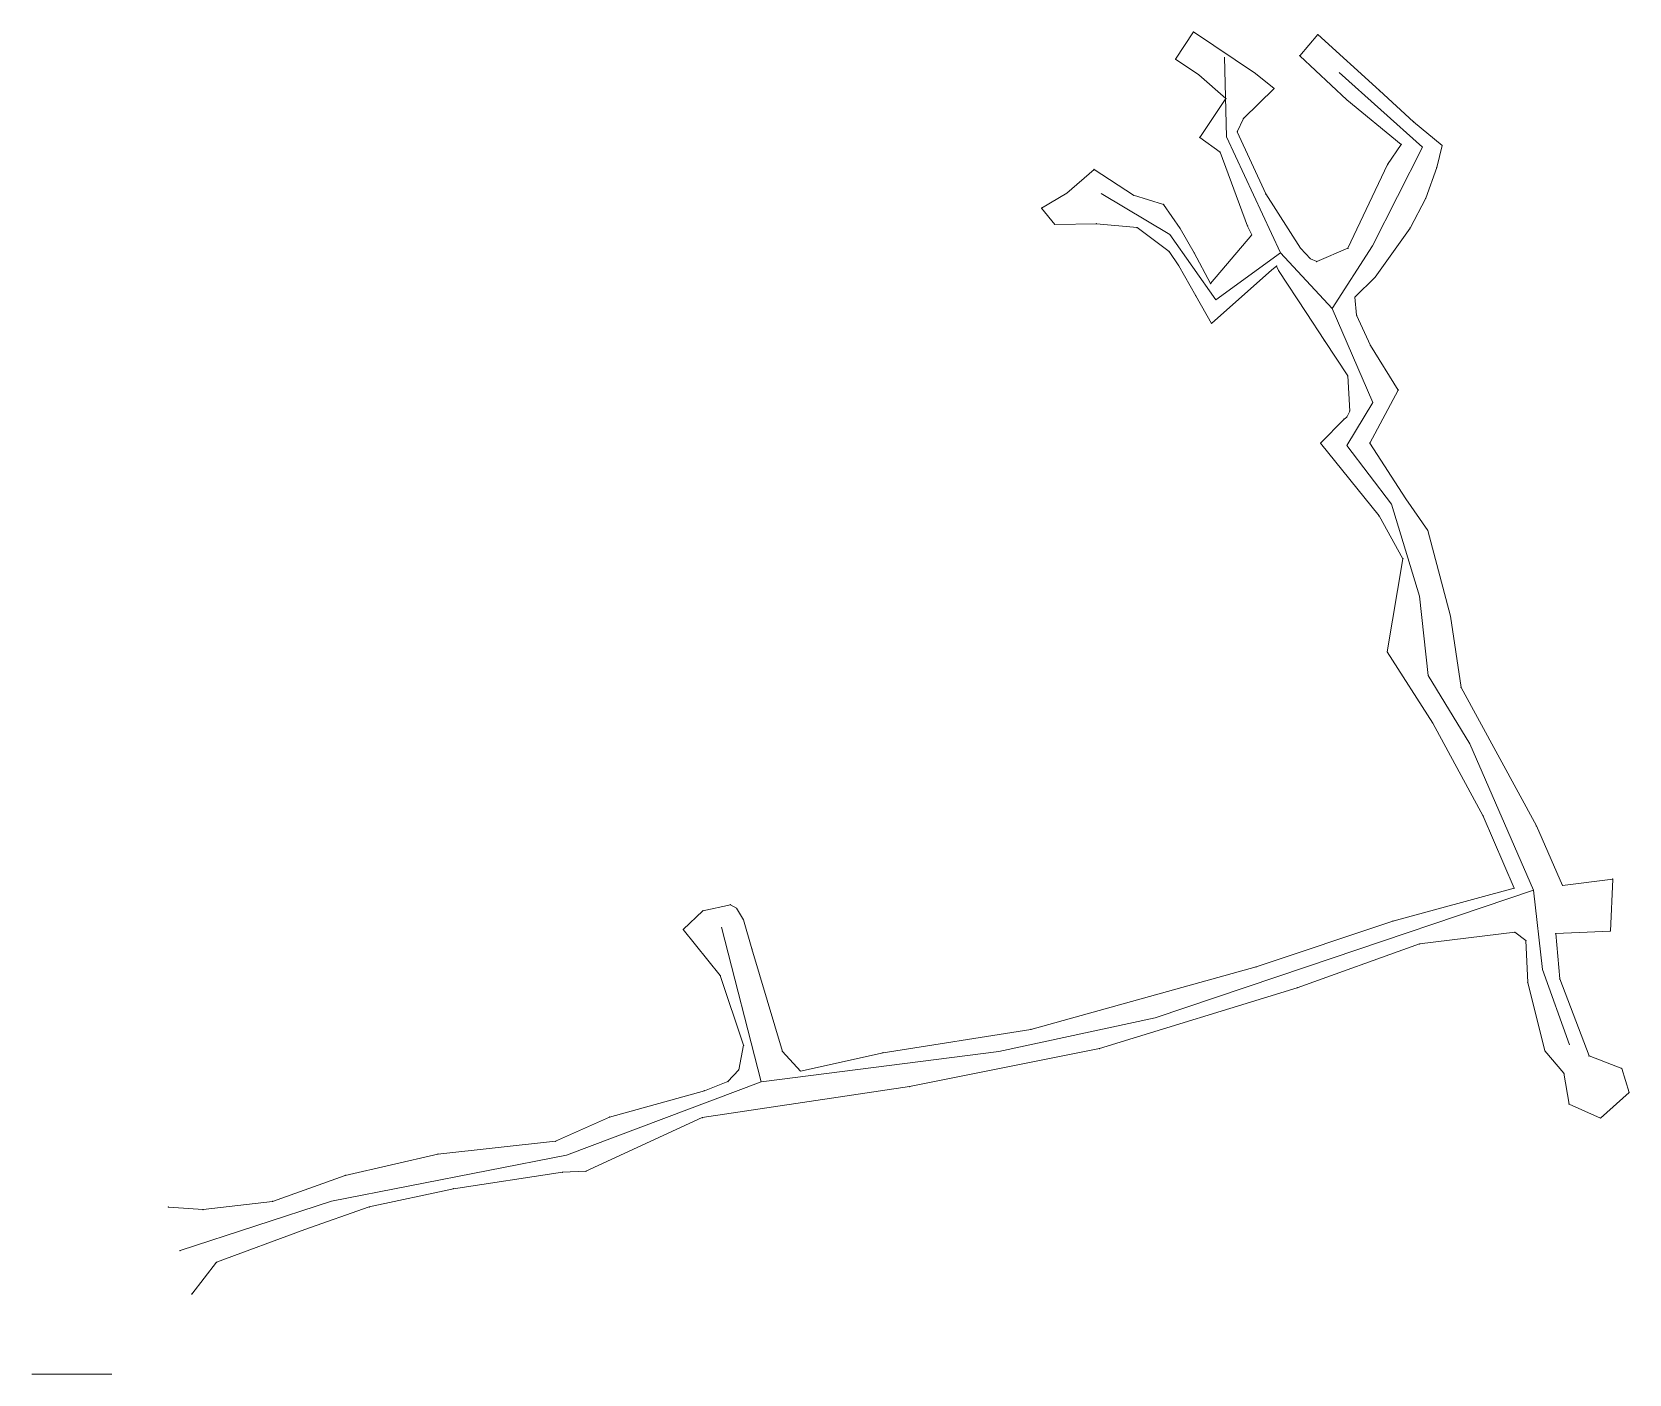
# Model space of a CAD drawing. Header units: millimetres. Extents: x 241604.5 to 241704.4, y 4251737.8 to 4251821.7.
import ezdxf

# ---------------------------------------------------------------- set-up
doc = ezdxf.new("R2010")
doc.units = ezdxf.units.MM
for name, color, linetype, lineweight in [('1_FERE', 5, 'Continuous', 0), ('4_KAT_1827_5', 1, 'Continuous', 0), ('5_KAT_1825', 56, 'Continuous', 0), ('ATOCAGI1NOLUBACA', 62, 'Continuous', 0), ('BAGLANTIFERESI', 5, 'Continuous', 30), ('GEOFENCE', 3, 'Continuous', 0), ('INIT_COORD', 5, 'Continuous', 0)]:
    doc.layers.add(name, color=color, linetype=linetype, lineweight=lineweight)

msp = doc.modelspace()

# ---------------------------------------------------------------- linework, layer by layer
at = {"layer": '1_FERE', "lineweight": 0}
for p, q in [((241684.468, 4251807.531, 1827.45), (241684.858, 4251807.369, 1827.4)), ((241684.858, 4251807.369, 1827.4), (241686.817, 4251808.203, 1824.55)), ((241687.248, 4251805.149, 1827.5), (241688.526, 4251806.392, 1824.55)), ((241687.351, 4251804.013, 1827.45), (241687.248, 4251805.149, 1827.5))]:
    msp.add_line(p, q, dxfattribs=at)
for p in [(241684.858, 4251807.369, 1827.4), (241687.248, 4251805.149, 1827.5)]:
    msp.add_point(p, dxfattribs=at)
at = {"layer": '4_KAT_1827_5', "lineweight": 0}
for p, q in [((241676.026, 4251820.018, 1827.36), (241677.16, 4251821.725, 1827.36)), ((241677.16, 4251821.725, 1827.36), (241681.025, 4251819.127, 1827.36)), ((241676.026, 4251820.018, 1827.36), (241677.494, 4251819.038, 1827.24)), ((241677.494, 4251819.038, 1827.24), (241679.174, 4251817.557, 1827.48)), ((241681.025, 4251819.127, 1827.36), (241682.197, 4251818.199, 1827.36)), ((241679.174, 4251817.557, 1827.48), (241677.544, 4251815.132, 1827.2)), ((241682.197, 4251818.199, 1827.36), (241680.273, 4251816.318, 1827.51)), ((241679.886, 4251815.489, 1827.29), (241680.273, 4251816.318, 1827.51)), ((241681.674, 4251811.6, 1827.22), (241679.886, 4251815.489, 1827.29)), ((241677.544, 4251815.132, 1827.2), (241678.818, 4251814.202, 1827.3)), ((241680.531, 4251809.587, 1827.18), (241678.818, 4251814.202, 1827.3)), ((241670.927, 4251813.132, 1827.39), (241669.232, 4251811.645, 1827.58)), ((241673.401, 4251811.509, 1827.64), (241670.927, 4251813.132, 1827.39)), ((241669.232, 4251811.645, 1827.58), (241667.646, 4251810.711, 1827.54)), ((241675.283, 4251810.935, 1827.59), (241673.401, 4251811.509, 1827.64)), ((241683.855, 4251808.197, 1827.25), (241681.674, 4251811.6, 1827.22)), ((241667.646, 4251810.711, 1827.54), (241668.471, 4251809.689, 1827.49)), ((241676.313, 4251809.441, 1827.47), (241675.283, 4251810.935, 1827.59)), ((241668.471, 4251809.689, 1827.49), (241671.079, 4251809.732, 1827.49)), ((241671.079, 4251809.732, 1827.49), (241673.622, 4251809.492, 1827.54)), ((241673.622, 4251809.492, 1827.54), (241675.621, 4251807.985, 1827.46)), ((241677.197, 4251807.908, 1827.38), (241676.313, 4251809.441, 1827.47)), ((241680.531, 4251809.587, 1827.18), (241680.792, 4251809.031, 1827.26)), ((241678.216, 4251805.993, 1827.39), (241680.792, 4251809.031, 1827.213)), ((241675.621, 4251807.985, 1827.46), (241676.23, 4251807.108, 1827.44)), ((241678.216, 4251805.993, 1827.39), (241677.197, 4251807.908, 1827.38)), ((241684.468, 4251807.531, 1827.45), (241683.855, 4251808.197, 1827.25)), ((241677.293, 4251805.224, 1827.33), (241676.23, 4251807.108, 1827.44)), ((241682.052, 4251806.855, 1827.33), (241678.277, 4251803.493, 1827.39)), ((241682.345, 4251807.081, 1827.36), (241682.052, 4251806.855, 1827.33)), ((241682.345, 4251807.081, 1827.36), (241682.473, 4251806.798, 1827.57)), ((241684.19, 4251804.189, 1827.54), (241682.473, 4251806.798, 1827.57)), ((241677.293, 4251805.224, 1827.33), (241678.277, 4251803.493, 1827.39)), ((241684.19, 4251804.189, 1827.54), (241685.339, 4251802.421, 1827.5)), ((241686.801, 4251800.213, 1831.48), (241686.927, 4251798.019, 1833.37))]:
    msp.add_line(p, q, dxfattribs=at)
for p in [(241677.16, 4251821.725, 1827.36), (241676.026, 4251820.018, 1827.36), (241677.494, 4251819.038, 1827.24), (241681.025, 4251819.127, 1827.36), (241679.174, 4251817.557, 1827.48), (241682.197, 4251818.199, 1827.36), (241680.273, 4251816.318, 1827.51), (241679.886, 4251815.489, 1827.29), (241677.544, 4251815.132, 1827.2), (241678.818, 4251814.202, 1827.3), (241670.927, 4251813.132, 1827.39), (241669.232, 4251811.645, 1827.58), (241673.401, 4251811.509, 1827.64), (241681.674, 4251811.6, 1827.22), (241667.646, 4251810.711, 1827.54), (241675.283, 4251810.935, 1827.59), (241668.471, 4251809.689, 1827.49), (241671.079, 4251809.732, 1827.49), (241673.622, 4251809.492, 1827.54), (241676.313, 4251809.441, 1827.47), (241680.531, 4251809.587, 1827.18), (241680.792, 4251809.031, 1827.26), (241675.621, 4251807.985, 1827.46), (241677.197, 4251807.908, 1827.38), (241676.23, 4251807.108, 1827.44), (241682.052, 4251806.855, 1827.33), (241682.345, 4251807.081, 1827.36), (241682.473, 4251806.798, 1827.57), (241677.293, 4251805.224, 1827.33), (241678.216, 4251805.993, 1827.39), (241678.277, 4251803.493, 1827.39), (241684.19, 4251804.189, 1827.54), (241613.013, 4251748.236, 1837.795), (241614.471, 4251742.795, 1837.189)]:
    msp.add_point(p, dxfattribs=at)
at = {"layer": '5_KAT_1825', "lineweight": 0}
for p, q in [((241683.794, 4251820.24, 1824.9), (241684.933, 4251821.564, 1824.9)), ((241684.933, 4251821.564, 1824.9), (241688.783, 4251818.056, 1825)), ((241686.735, 4251817.489, 1825), (241683.794, 4251820.24, 1824.9)), ((241690.144, 4251814.692, 1824.85), (241686.735, 4251817.489, 1825)), ((241688.783, 4251818.056, 1825), (241690.922, 4251816.109, 1825)), ((241690.922, 4251816.109, 1825), (241692.708, 4251814.629, 1825)), ((241690.144, 4251814.692, 1824.85), (241689.291, 4251813.426, 1825.01)), ((241692.708, 4251814.629, 1825), (241692.367, 4251813.248, 1824.9)), ((241689.291, 4251813.426, 1825.01), (241686.817, 4251808.203, 1824.55)), ((241691.679, 4251811.325, 1824.86), (241692.367, 4251813.248, 1824.9)), ((241690.701, 4251809.455, 1824.82), (241691.679, 4251811.325, 1824.86)), ((241688.526, 4251806.392, 1824.55), (241690.701, 4251809.455, 1824.82))]:
    msp.add_line(p, q, dxfattribs=at)
for p in [(241684.933, 4251821.564, 1824.9), (241683.794, 4251820.24, 1824.9), (241686.735, 4251817.489, 1825), (241688.783, 4251818.056, 1825), (241690.922, 4251816.109, 1825), (241690.144, 4251814.692, 1824.85), (241692.708, 4251814.629, 1825), (241689.291, 4251813.426, 1825.01), (241692.367, 4251813.248, 1824.9), (241691.679, 4251811.325, 1824.86), (241690.701, 4251809.455, 1824.82), (241686.817, 4251808.203, 1824.55), (241688.526, 4251806.392, 1824.55)]:
    msp.add_point(p, dxfattribs=at)
at = {"layer": 'ATOCAGI1NOLUBACA', "lineweight": 0}
for p, q in [((241690.436, 4251792.521, 1839.432), (241691.81, 4251790.55, 1839.36)), ((241690.25, 4251788.78, 1839.36), (241688.76, 4251791.46, 1839.36)), ((241691.81, 4251790.55, 1839.36), (241693.24, 4251785.18, 1839.36)), ((241689.277, 4251782.952, 1839.254), (241690.25, 4251788.78, 1839.36)), ((241693.24, 4251785.18, 1839.36), (241693.888, 4251780.734, 1839.064)), ((241692.119, 4251778.503, 1839.114), (241689.277, 4251782.952, 1839.254)), ((241693.888, 4251780.734, 1839.064), (241698.602, 4251772.076, 1839.044)), ((241695.279, 4251772.686, 1838.854), (241692.119, 4251778.503, 1839.114)), ((241697.206, 4251768.174, 1838.854), (241695.279, 4251772.686, 1838.854)), ((241698.602, 4251772.076, 1839.044), (241700.243, 4251768.352, 1838.934)), ((241700.243, 4251768.352, 1838.934), (241703.381, 4251768.752, 1839)), ((241703.234, 4251765.493, 1839.02), (241703.381, 4251768.752, 1839)), ((241689.628, 4251766.122, 1838.553), (241697.206, 4251768.174, 1838.854)), ((241645.22, 4251765.597, 1839.079), (241646.452, 4251766.771, 1839.089)), ((241646.452, 4251766.771, 1839.089), (241648.173, 4251767.138, 1839.119)), ((241648.173, 4251767.138, 1839.119), (241648.557, 4251766.929, 1839.509)), ((241648.557, 4251766.929, 1839.509), (241648.985, 4251766.208, 1839.309)), ((241647.534, 4251762.716, 1838.859), (241645.22, 4251765.597, 1839.079)), ((241648.985, 4251766.208, 1839.309), (241649.524, 4251764.381, 1839.039)), ((241681.063, 4251763.254, 1838.67), (241689.628, 4251766.122, 1838.553)), ((241697.246, 4251765.423, 1838.754), (241691.297, 4251764.697, 1838.643)), ((241697.951, 4251764.898, 1838.794), (241697.246, 4251765.423, 1838.754)), ((241703.234, 4251765.493, 1839.02), (241699.818, 4251765.337, 1838.814)), ((241699.818, 4251765.337, 1838.814), (241700.067, 4251762.504, 1838.934)), ((241649.524, 4251764.381, 1839.039), (241651.431, 4251757.975, 1838.879)), ((241691.297, 4251764.697, 1838.643), (241683.639, 4251761.949, 1838.629)), ((241698.065, 4251762.283, 1838.814), (241697.951, 4251764.898, 1838.794)), ((241666.972, 4251759.346, 1838.535), (241681.063, 4251763.254, 1838.67)), ((241649.002, 4251758.357, 1838.579), (241647.534, 4251762.716, 1838.859)), ((241698.065, 4251762.283, 1838.814), (241699.137, 4251757.999, 1838.881)), ((241700.067, 4251762.504, 1838.934), (241701.904, 4251757.689, 1838.981)), ((241683.639, 4251761.949, 1838.629), (241671.259, 4251758.153, 1838.515)), ((241657.731, 4251757.884, 1838.455), (241666.972, 4251759.346, 1838.535)), ((241648.701, 4251756.827, 1838.579), (241649.002, 4251758.357, 1838.579)), ((241651.431, 4251757.975, 1838.879), (241652.55, 4251756.743, 1838.759)), ((241652.55, 4251756.743, 1838.759), (241657.731, 4251757.884, 1838.455)), ((241671.259, 4251758.153, 1838.515), (241659.388, 4251755.774, 1838.455)), ((241700.322, 4251756.605, 1839.061), (241699.137, 4251757.999, 1838.881)), ((241701.904, 4251757.689, 1838.981), (241703.945, 4251756.911, 1839.161)), ((241648.023, 4251756.086, 1838.419), (241648.701, 4251756.827, 1838.579)), ((241700.65, 4251754.675, 1839.06), (241700.322, 4251756.605, 1839.061)), ((241703.945, 4251756.911, 1839.161), (241704.403, 4251755.411, 1839.141)), ((241640.617, 4251753.865, 1838.352), (241646.55, 4251755.513, 1838.452)), ((241659.388, 4251755.774, 1838.455), (241646.409, 4251753.832, 1838.452)), ((241646.55, 4251755.513, 1838.452), (241648.023, 4251756.086, 1838.419)), ((241704.403, 4251755.411, 1839.141), (241702.617, 4251753.798, 1839.061)), ((241702.617, 4251753.798, 1839.061), (241700.65, 4251754.675, 1839.06)), ((241637.236, 4251752.356, 1838.251), (241640.617, 4251753.865, 1838.352)), ((241646.409, 4251753.832, 1838.452), (241639.131, 4251750.476, 1839.042)), ((241629.878, 4251751.554, 1838.157), (241637.236, 4251752.356, 1838.251)), ((241624.071, 4251750.215, 1838.233), (241629.878, 4251751.554, 1838.157)), ((241637.665, 4251750.412, 1838.251), (241630.843, 4251749.38, 1838.236)), ((241639.131, 4251750.476, 1839.042), (241637.665, 4251750.412, 1838.251)), ((241619.532, 4251748.588, 1838.232), (241624.071, 4251750.215, 1838.233)), ((241630.843, 4251749.38, 1838.236), (241625.575, 4251748.247, 1838.193)), ((241615.18, 4251748.081, 1838.07), (241619.532, 4251748.588, 1838.232)), ((241615.18, 4251748.081, 1838.07), (241613.013, 4251748.236, 1837.795)), ((241625.575, 4251748.247, 1838.193), (241621.539, 4251746.841, 1838.226)), ((241621.539, 4251746.841, 1838.226), (241616.022, 4251744.789, 1838.23)), ((241616.022, 4251744.789, 1838.23), (241614.471, 4251742.795, 1837.189))]:
    msp.add_line(p, q, dxfattribs=at)
for p in [(241688.76, 4251791.46, 1839.36), (241691.81, 4251790.55, 1839.36), (241690.25, 4251788.78, 1839.36), (241689.277, 4251782.952, 1839.254), (241693.888, 4251780.734, 1839.064), (241692.119, 4251778.503, 1839.114), (241695.279, 4251772.686, 1838.854), (241698.602, 4251772.076, 1839.044), (241700.243, 4251768.352, 1838.934), (241703.381, 4251768.752, 1839), (241697.206, 4251768.174, 1838.854), (241646.452, 4251766.771, 1839.089), (241648.173, 4251767.138, 1839.119), (241648.557, 4251766.929, 1839.509), (241645.22, 4251765.597, 1839.079), (241648.985, 4251766.208, 1839.309), (241689.628, 4251766.122, 1838.553), (241697.246, 4251765.423, 1838.754), (241699.818, 4251765.337, 1838.814), (241703.234, 4251765.493, 1839.02), (241649.524, 4251764.381, 1839.039), (241691.297, 4251764.697, 1838.643), (241697.951, 4251764.898, 1838.794), (241681.063, 4251763.254, 1838.67), (241647.534, 4251762.716, 1838.859), (241698.065, 4251762.283, 1838.814), (241700.067, 4251762.504, 1838.934), (241683.639, 4251761.949, 1838.629), (241666.972, 4251759.346, 1838.535), (241649.002, 4251758.357, 1838.579), (241651.431, 4251757.975, 1838.879), (241657.731, 4251757.884, 1838.455), (241671.259, 4251758.153, 1838.515), (241699.137, 4251757.999, 1838.881), (241701.904, 4251757.689, 1838.981), (241648.701, 4251756.827, 1838.579), (241652.55, 4251756.743, 1838.759), (241700.322, 4251756.605, 1839.061), (241703.945, 4251756.911, 1839.161), (241646.55, 4251755.513, 1838.452), (241648.023, 4251756.086, 1838.419), (241659.388, 4251755.774, 1838.455), (241704.403, 4251755.411, 1839.141), (241700.65, 4251754.675, 1839.06), (241640.617, 4251753.865, 1838.352), (241646.409, 4251753.832, 1838.452), (241702.617, 4251753.798, 1839.061), (241637.236, 4251752.356, 1838.251), (241629.878, 4251751.554, 1838.157), (241637.665, 4251750.412, 1838.251), (241639.131, 4251750.476, 1839.042), (241624.071, 4251750.215, 1838.233), (241630.843, 4251749.38, 1838.236), (241619.532, 4251748.588, 1838.232), (241615.18, 4251748.081, 1838.07), (241625.575, 4251748.247, 1838.193), (241616.022, 4251744.789, 1838.23)]:
    msp.add_point(p, dxfattribs=at)
at = {"layer": 'BAGLANTIFERESI', "lineweight": 0}
for p, q in [((241688.219, 4251802.12, 1830.72), (241687.351, 4251804.013, 1827.45)), ((241686.801, 4251800.213, 1831.48), (241685.339, 4251802.421, 1827.5)), ((241689.963, 4251799.331, 1833.37), (241688.219, 4251802.12, 1830.72)), ((241686.801, 4251800.213, 1831.48), (241686.927, 4251798.019, 1833.37)), ((241688.177, 4251796.017, 1835.38), (241689.963, 4251799.331, 1833.37)), ((241686.577, 4251797.51, 1839.38), (241685.098, 4251795.999, 1839.38)), ((241686.743, 4251797.635, 1835.13), (241686.577, 4251797.51, 1839.38)), ((241686.927, 4251798.019, 1833.37), (241686.743, 4251797.635, 1835.13)), ((241685.098, 4251795.999, 1839.38), (241688.76, 4251791.46, 1839.36)), ((241690.436, 4251792.521, 1839.432), (241688.177, 4251796.017, 1835.38))]:
    msp.add_line(p, q, dxfattribs=at)
for p in [(241687.351, 4251804.013, 1827.45), (241685.339, 4251802.421, 1827.5), (241688.219, 4251802.12, 1830.72), (241686.801, 4251800.213, 1831.48), (241689.963, 4251799.331, 1833.37), (241686.577, 4251797.51, 1839.38), (241686.743, 4251797.635, 1835.13), (241686.927, 4251798.019, 1833.37), (241685.098, 4251795.999, 1839.38), (241688.177, 4251796.017, 1835.38), (241690.442, 4251792.523, 1839.38), (241688.76, 4251791.46, 1839.49)]:
    msp.add_point(p, dxfattribs=at)
at = {"layer": 'GEOFENCE'}
for p, q in [((241679.205, 4251815.159, 1827.287), (241679.099, 4251820.157, 1827.356)), ((241691.482, 4251814.519, 1825.054), (241686.271, 4251819.191, 1824.941)), ((241682.594, 4251807.914, 1827.465), (241679.205, 4251815.159, 1827.287)), ((241688.345, 4251808.34, 1824.062), (241691.482, 4251814.519, 1825.054)), ((241675.677, 4251809.056, 1827.453), (241671.381, 4251811.614, 1827.477)), ((241678.555, 4251804.968, 1827.395), (241675.677, 4251809.056, 1827.453)), ((241685.819, 4251804.432, 1825.892), (241688.345, 4251808.34, 1824.062)), ((241682.594, 4251807.914, 1827.465), (241678.555, 4251804.968, 1827.395)), ((241685.819, 4251804.432, 1825.892), (241682.594, 4251807.914, 1827.465)), ((241688.365, 4251798.542, 1833.562), (241685.819, 4251804.432, 1825.892)), ((241686.752, 4251795.857, 1837.459), (241688.365, 4251798.542, 1833.562)), ((241689.539, 4251792.186, 1839.398), (241686.752, 4251795.857, 1837.459)), ((241691.282, 4251786.445, 1839.341), (241689.539, 4251792.186, 1839.398)), ((241691.835, 4251781.48, 1839.134), (241691.282, 4251786.445, 1839.341)), ((241694.442, 4251777.215, 1839.076), (241691.835, 4251781.48, 1839.134)), ((241698.434, 4251768.056, 1838.646), (241694.442, 4251777.215, 1839.076)), ((241684.22, 4251763.266, 1838.599), (241698.434, 4251768.056, 1838.646)), ((241698.434, 4251768.056, 1838.646), (241698.988, 4251763.091, 1838.846)), ((241650.089, 4251756.061, 1838.543), (241647.623, 4251765.739, 1839.041)), ((241674.743, 4251760.073, 1838.568), (241684.22, 4251763.266, 1838.599)), ((241698.988, 4251763.091, 1838.846), (241700.671, 4251758.384, 1838.985)), ((241664.966, 4251757.973, 1838.502), (241674.743, 4251760.073, 1838.568)), ((241650.089, 4251756.061, 1838.543), (241664.966, 4251757.973, 1838.502)), ((241637.927, 4251751.477, 1838.245), (241650.089, 4251756.061, 1838.543)), ((241623.206, 4251748.606, 1838.434), (241637.927, 4251751.477, 1838.245)), ((241613.742, 4251745.515, 1837.492), (241623.206, 4251748.606, 1838.434)), ((241604.471, 4251737.795, 1837.189), (241609.471, 4251737.795, 1837.189))]:
    msp.add_line(p, q, dxfattribs=at)
at = {"layer": 'INIT_COORD'}
msp.add_point((241613.742, 4251745.515, 1837.492), dxfattribs=at)

doc.saveas('drawing.dxf')
